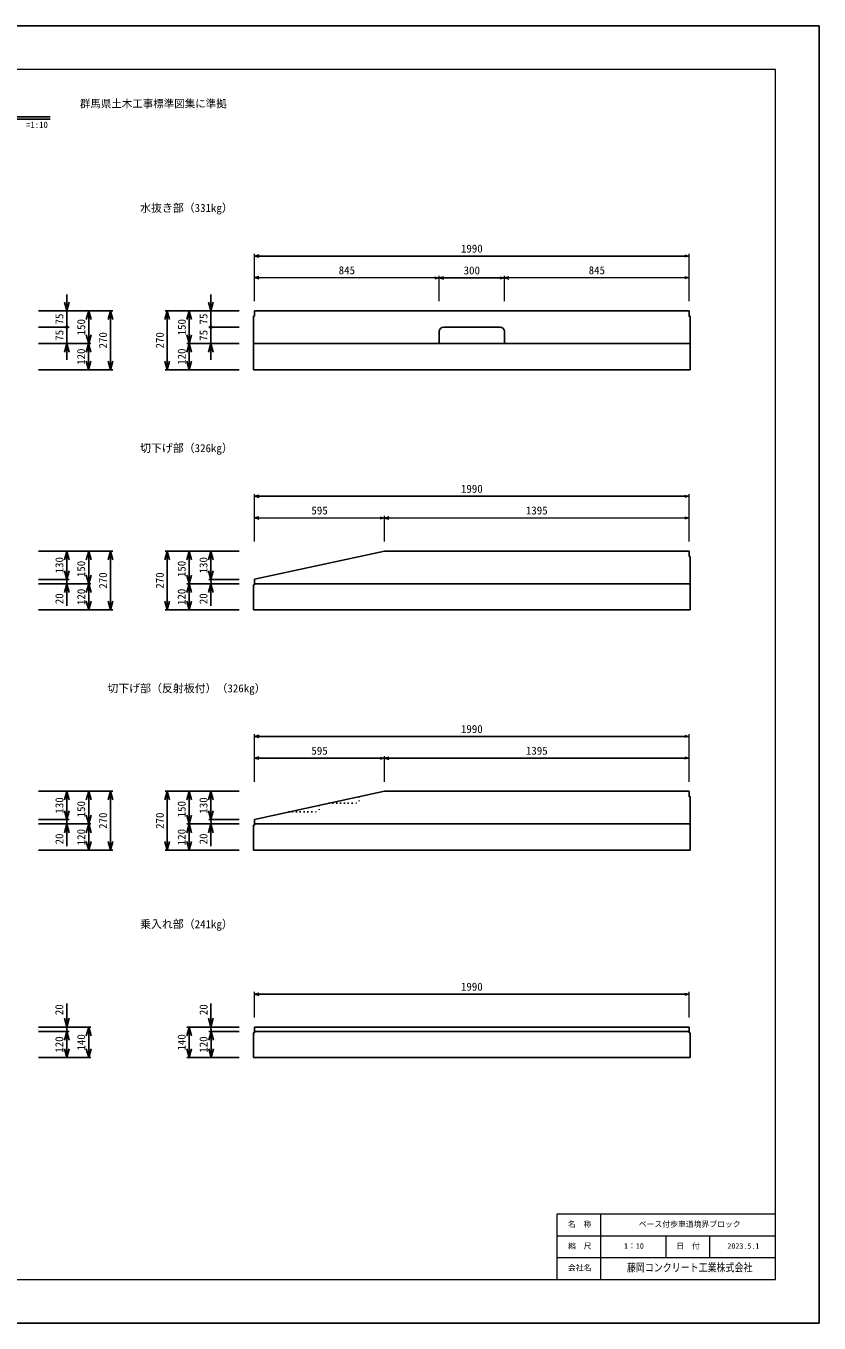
# Model space of a CAD drawing. Units: millimetres, scale not verified. Extents: x -4200 to 4200, y -2970 to 2970.
# Drawn here: x 567 to 4200, y -2970 to 2970 of the extents above; entities that cross this region are included whole.
import ezdxf
from ezdxf.enums import TextEntityAlignment as Align

# ---------------------------------------------------------------- set-up
doc = ezdxf.new("R2010")
doc.units = ezdxf.units.MM
doc.header["$LTSCALE"] = 10
doc.linetypes.add('DOTTED', pattern=[1.75, 0.25, -1.5])
for name, color, linetype, lineweight in [('0-0_DIM', 7, 'Continuous', 25), ('0-1_Defpoints', 5, 'Continuous', 25), ('0-5_OUTLINE', 3, 'Continuous', 25), ('0-6_OUTLINE2', 4, 'DOTTED', 25), ('0-7_TXT', 7, 'Continuous', 25), ('0-8_WAKU', 3, 'Continuous', 13), ('0-9_WAKU-LINE', 7, 'Continuous', 13)]:
    doc.layers.add(name, color=color, linetype=linetype, lineweight=lineweight)
doc.layers.add('0-A_WAKU-TXT', color=7, linetype='Continuous')
doc.styles.add('ＭＳ ゴシック', font='')
doc.styles.get('ＭＳ ゴシック').set_extended_font_data('MS Gothic')

msp = doc.modelspace()

# ---------------------------------------------------------------- linework, layer by layer
at = {"layer": '0-0_DIM', "lineweight": 13}
for p, q in [((1614.71, 1708.96), (1614.71, 1926.1)), ((3604.71, 1708.96), (3604.71, 1926.1)), ((2459.71, 1708.96), (2459.71, 1826.1)), ((2759.71, 1708.96), (2759.71, 1826.1)), ((1614.71, 608.96), (1614.71, 826.1)), ((3604.71, 608.96), (3604.71, 826.1)), ((2209.71, 608.96), (2209.71, 726.1)), ((1614.71, -491.04), (1614.71, -273.9)), ((3604.71, -491.04), (3604.71, -273.9)), ((2209.71, -491.04), (2209.71, -373.9)), ((1614.71, -1571.04), (1614.71, -1453.9)), ((3604.71, -1571.04), (3604.71, -1453.9))]:
    msp.add_line(p, q, dxfattribs=at)
at = {"layer": '0-0_DIM'}
for p, q in [((1614.71, 1916.1), (3604.71, 1916.1)), ((1614.71, 1817.39), (2459.71, 1816.1)), ((2459.71, 1816.1), (2759.71, 1816.1)), ((3604.71, 1817.39), (2759.71, 1816.1)), ((754.71, 1665.46), (754.71, 1740.46)), ((1414.71, 1665.46), (1414.71, 1740.46)), ((624.71, 1665.46), (964.71, 1665.46)), ((754.71, 1665.46), (754.71, 1590.46)), ((854.71, 1665.46), (854.71, 1515.46)), ((954.71, 1665.46), (954.71, 1395.46)), ((1544.71, 1665.46), (1204.71, 1665.46)), ((1214.71, 1665.46), (1214.71, 1395.46)), ((1314.71, 1665.46), (1314.71, 1515.46)), ((1414.71, 1665.46), (1414.71, 1590.46)), ((624.71, 1590.46), (764.71, 1590.46)), ((754.71, 1515.46), (754.71, 1590.46)), ((1544.71, 1590.46), (1404.71, 1590.46)), ((1414.71, 1515.46), (1414.71, 1590.46)), ((624.71, 1515.46), (864.71, 1515.46)), ((754.71, 1515.46), (754.71, 1440.46)), ((854.33, 1515.46), (854.33, 1395.46)), ((1544.71, 1515.46), (1304.71, 1515.46)), ((1315.09, 1515.46), (1315.09, 1395.46)), ((1414.71, 1515.46), (1414.71, 1440.46)), ((624.71, 1395.46), (964.71, 1395.46)), ((1544.71, 1395.46), (1204.71, 1395.46)), ((1614.71, 816.1), (3604.71, 816.1)), ((1614.71, 717.39), (2209.71, 716.1)), ((3604.71, 717.39), (2209.71, 716.1)), ((624.71, 565.46), (964.71, 565.46)), ((754.71, 565.46), (754.71, 435.46)), ((854.71, 415.46), (854.71, 565.46)), ((954.71, 565.46), (954.71, 295.46)), ((1544.71, 565.46), (1204.71, 565.46)), ((1214.71, 565.46), (1214.71, 295.46)), ((1314.71, 415.46), (1314.71, 565.46)), ((1414.71, 565.46), (1414.71, 435.46)), ((624.71, 435.46), (764.71, 435.46)), ((754.33, 415.46), (754.71, 435.46)), ((1544.71, 435.46), (1404.71, 435.46)), ((1415.09, 415.46), (1414.71, 435.46)), ((624.71, 415.46), (865.09, 415.46)), ((754.71, 314.51), (754.71, 415.46)), ((854.71, 415.46), (854.71, 295.46)), ((1544.71, 415.46), (1304.33, 415.46)), ((1314.71, 415.46), (1314.71, 295.46)), ((1414.71, 314.51), (1414.71, 415.46)), ((624.71, 295.46), (964.71, 295.46)), ((1544.71, 295.46), (1204.71, 295.46)), ((1614.71, -283.9), (3604.71, -283.9)), ((1614.71, -382.61), (2209.71, -383.9)), ((3604.71, -382.61), (2209.71, -383.9)), ((624.71, -534.54), (964.71, -534.54)), ((754.71, -534.54), (754.71, -664.54)), ((854.71, -684.54), (854.71, -534.54)), ((954.71, -534.54), (954.71, -804.54)), ((1544.71, -534.54), (1204.71, -534.54)), ((1214.71, -534.54), (1214.71, -804.54)), ((1314.71, -684.54), (1314.71, -534.54)), ((1414.71, -534.54), (1414.71, -664.54)), ((624.71, -664.54), (764.71, -664.54)), ((624.71, -684.54), (865.09, -684.54)), ((754.33, -684.54), (754.71, -664.54)), ((754.71, -785.49), (754.71, -684.54)), ((854.71, -684.54), (854.71, -804.54)), ((1544.71, -684.54), (1304.33, -684.54)), ((1314.71, -684.54), (1314.71, -804.54)), ((1544.71, -664.54), (1404.71, -664.54)), ((1415.09, -684.54), (1414.71, -664.54)), ((1414.71, -785.49), (1414.71, -684.54)), ((624.71, -804.54), (964.71, -804.54)), ((1544.71, -804.54), (1204.71, -804.54)), ((1614.71, -1463.9), (3604.71, -1463.9)), ((754.71, -1506.04), (754.71, -1614.54)), ((1414.71, -1506.04), (1414.71, -1614.54)), ((624.71, -1614.54), (864.71, -1614.54)), ((624.71, -1634.54), (764.71, -1634.54)), ((754.33, -1634.54), (754.71, -1614.54)), ((754.33, -1634.54), (754.33, -1754.54)), ((854.71, -1614.54), (854.71, -1754.54)), ((1544.71, -1614.54), (1304.71, -1614.54)), ((1314.71, -1614.54), (1314.71, -1754.54)), ((1544.71, -1634.54), (1404.71, -1634.54)), ((1415.09, -1634.54), (1414.71, -1614.54)), ((1415.09, -1634.54), (1415.09, -1754.54)), ((624.71, -1754.54), (864.71, -1754.54)), ((1544.71, -1754.54), (1304.71, -1754.54))]:
    msp.add_line(p, q, dxfattribs=at)
at = {"layer": '0-0_DIM', "lineweight": 13}
for points in [[(1634.71, 1921.46), (1614.71, 1916.1), (1634.71, 1910.74)], [(3584.71, 1921.46), (3604.71, 1916.1), (3584.71, 1910.74)], [(1634.71, 1822.75), (1614.71, 1817.39), (1634.71, 1812.03)], [(2439.71, 1821.46), (2459.71, 1816.1), (2439.71, 1810.74)], [(2479.71, 1821.46), (2459.71, 1816.1), (2479.71, 1810.74)], [(2739.71, 1821.46), (2759.71, 1816.1), (2739.71, 1810.74)], [(2779.71, 1821.46), (2759.71, 1816.1), (2779.71, 1810.74)], [(3584.71, 1822.75), (3604.71, 1817.39), (3584.71, 1812.03)], [(1634.71, 821.46), (1614.71, 816.1), (1634.71, 810.74)], [(3584.71, 821.46), (3604.71, 816.1), (3584.71, 810.74)], [(1634.71, 722.75), (1614.71, 717.39), (1634.71, 712.03)], [(2189.71, 721.46), (2209.71, 716.1), (2189.71, 710.74)], [(2229.71, 721.46), (2209.71, 716.1), (2229.71, 710.74)], [(3584.71, 722.75), (3604.71, 717.39), (3584.71, 712.03)], [(1634.71, -278.54), (1614.71, -283.9), (1634.71, -289.26)], [(3584.71, -278.54), (3604.71, -283.9), (3584.71, -289.26)], [(1634.71, -377.25), (1614.71, -382.61), (1634.71, -387.97)], [(2189.71, -378.54), (2209.71, -383.9), (2189.71, -389.26)], [(2229.71, -378.54), (2209.71, -383.9), (2229.71, -389.26)], [(3584.71, -377.25), (3604.71, -382.61), (3584.71, -387.97)], [(1634.71, -1458.54), (1614.71, -1463.9), (1634.71, -1469.26)], [(3584.71, -1458.54), (3604.71, -1463.9), (3584.71, -1469.26)]]:
    msp.add_lwpolyline(points, dxfattribs=at)
at = {"layer": '0-0_DIM'}
for points in [[(765.43, 1705.46), (754.71, 1665.46), (743.99, 1705.46)], [(865.43, 1625.46), (854.71, 1665.46), (843.99, 1625.46)], [(965.43, 1625.46), (954.71, 1665.46), (943.99, 1625.46)], [(1203.99, 1625.46), (1214.71, 1665.46), (1225.43, 1625.46)], [(1303.99, 1625.46), (1314.71, 1665.46), (1325.43, 1625.46)], [(1403.99, 1705.46), (1414.71, 1665.46), (1425.43, 1705.46)], [(843.99, 1555.46), (854.71, 1515.46), (865.43, 1555.46)], [(1325.43, 1555.46), (1314.71, 1515.46), (1303.99, 1555.46)], [(765.43, 1475.46), (754.71, 1515.46), (743.99, 1475.46)], [(865.05, 1475.46), (854.33, 1515.46), (843.61, 1475.46)], [(1304.37, 1475.46), (1315.09, 1515.46), (1325.81, 1475.46)], [(1403.99, 1475.46), (1414.71, 1515.46), (1425.43, 1475.46)], [(843.61, 1435.46), (854.33, 1395.46), (865.05, 1435.46)], [(943.99, 1435.46), (954.71, 1395.46), (965.43, 1435.46)], [(1225.43, 1435.46), (1214.71, 1395.46), (1203.99, 1435.46)], [(1325.81, 1435.46), (1315.09, 1395.46), (1304.37, 1435.46)], [(765.43, 525.46), (754.71, 565.46), (743.99, 525.46)], [(865.43, 525.46), (854.71, 565.46), (843.99, 525.46)], [(965.43, 525.46), (954.71, 565.46), (943.99, 525.46)], [(1203.99, 525.46), (1214.71, 565.46), (1225.43, 525.46)], [(1303.99, 525.46), (1314.71, 565.46), (1325.43, 525.46)], [(1403.99, 525.46), (1414.71, 565.46), (1425.43, 525.46)], [(743.99, 475.46), (754.71, 435.46), (765.43, 475.46)], [(1425.43, 475.46), (1414.71, 435.46), (1403.99, 475.46)], [(865.43, 455.46), (854.71, 415.46), (843.99, 455.46)], [(1303.99, 455.46), (1314.71, 415.46), (1325.43, 455.46)], [(743.99, 375.46), (754.71, 415.46), (765.43, 375.46)], [(865.43, 375.46), (854.71, 415.46), (843.99, 375.46)], [(1303.99, 375.46), (1314.71, 415.46), (1325.43, 375.46)], [(1425.43, 375.46), (1414.71, 415.46), (1403.99, 375.46)], [(843.99, 335.46), (854.71, 295.46), (865.43, 335.46)], [(943.99, 335.46), (954.71, 295.46), (965.43, 335.46)], [(1225.43, 335.46), (1214.71, 295.46), (1203.99, 335.46)], [(1325.43, 335.46), (1314.71, 295.46), (1303.99, 335.46)], [(765.43, -574.54), (754.71, -534.54), (743.99, -574.54)], [(865.43, -574.54), (854.71, -534.54), (843.99, -574.54)], [(965.43, -574.54), (954.71, -534.54), (943.99, -574.54)], [(1203.99, -574.54), (1214.71, -534.54), (1225.43, -574.54)], [(1303.99, -574.54), (1314.71, -534.54), (1325.43, -574.54)], [(1403.99, -574.54), (1414.71, -534.54), (1425.43, -574.54)], [(743.99, -624.54), (754.71, -664.54), (765.43, -624.54)], [(865.43, -644.54), (854.71, -684.54), (843.99, -644.54)], [(1303.99, -644.54), (1314.71, -684.54), (1325.43, -644.54)], [(1425.43, -624.54), (1414.71, -664.54), (1403.99, -624.54)], [(743.99, -724.54), (754.71, -684.54), (765.43, -724.54)], [(865.43, -724.54), (854.71, -684.54), (843.99, -724.54)], [(1303.99, -724.54), (1314.71, -684.54), (1325.43, -724.54)], [(1425.43, -724.54), (1414.71, -684.54), (1403.99, -724.54)], [(843.99, -764.54), (854.71, -804.54), (865.43, -764.54)], [(943.99, -764.54), (954.71, -804.54), (965.43, -764.54)], [(1225.43, -764.54), (1214.71, -804.54), (1203.99, -764.54)], [(1325.43, -764.54), (1314.71, -804.54), (1303.99, -764.54)], [(743.99, -1574.54), (754.71, -1614.54), (765.43, -1574.54)], [(1425.43, -1574.54), (1414.71, -1614.54), (1403.99, -1574.54)], [(765.05, -1674.54), (754.33, -1634.54), (743.61, -1674.54)], [(865.43, -1654.54), (854.71, -1614.54), (843.99, -1654.54)], [(1303.99, -1654.54), (1314.71, -1614.54), (1325.43, -1654.54)], [(1404.37, -1674.54), (1415.09, -1634.54), (1425.81, -1674.54)], [(743.61, -1714.54), (754.33, -1754.54), (765.05, -1714.54)], [(843.99, -1714.54), (854.71, -1754.54), (865.43, -1714.54)], [(1325.43, -1714.54), (1314.71, -1754.54), (1303.99, -1714.54)], [(1425.81, -1714.54), (1415.09, -1754.54), (1404.37, -1714.54)]]:
    msp.add_lwpolyline(points, dxfattribs=at)
for centre in [(754.71, 1590.46), (1414.71, 1590.46)]:
    msp.add_circle(centre, 5, dxfattribs=at)
at = {"layer": '0-1_Defpoints'}
msp.add_lwpolyline([(-4200, -2970), (4200, -2970), (4200, 2970), (-4200, 2970)], close=True, dxfattribs=at)
at = {"layer": '0-5_OUTLINE'}
for p, q in [((1614.71, 1665.46), (1614.71, 1640.46)), ((1614.71, 1665.46), (3604.71, 1665.46)), ((1609.71, 1395.46), (1609.71, 1640.46)), ((1609.71, 1640.46), (1614.71, 1640.46)), ((3609.71, 1395.46), (3609.71, 1640.46)), ((2459.71, 1570.46), (2459.71, 1515.46)), ((2479.71, 1590.46), (2739.71, 1590.46)), ((2759.71, 1570.46), (2759.71, 1515.46)), ((1609.71, 1515.46), (3609.71, 1515.46)), ((3609.71, 1395.46), (1609.71, 1395.46)), ((1614.71, 436.54), (2209.71, 565.46)), ((3609.71, 540.46), (3604.71, 540.46)), ((3609.71, 295.46), (3609.71, 540.46)), ((1614.71, 436.54), (1614.71, 410.46)), ((1614.71, 415.46), (3609.71, 415.46)), ((3609.71, 295.46), (1609.71, 295.46)), ((1614.71, -663.46), (2209.71, -534.54)), ((1614.71, -663.46), (1614.71, -689.54)), ((1614.71, -684.54), (3609.71, -684.54)), ((3609.71, -804.54), (1609.71, -804.54)), ((1614.71, -1614.54), (1614.71, -1640.21)), ((1614.71, -1614.54), (3604.71, -1614.54)), ((1614.71, -1634.54), (3604.71, -1634.54)), ((3604.71, -1614.54), (3604.71, -1640.21)), ((3604.71, -1640.21), (3609.71, -1640.21)), ((3609.71, -1754.54), (3609.71, -1640.21)), ((3609.71, -1754.54), (1609.71, -1754.54))]:
    msp.add_line(p, q, dxfattribs=at)
for points in [[(3604.71, 1665.46), (3604.71, 1640.46), (3609.71, 1640.46)], [(2209.71, 565.46), (3604.71, 565.46), (3604.71, 540.46)], [(1609.71, 295.46), (1609.71, 410.46), (1614.71, 410.46)], [(2209.71, -534.54), (3604.71, -534.54), (3604.71, -559.54)], [(3609.71, -804.54), (3609.71, -559.54), (3604.71, -559.54)], [(1609.71, -804.54), (1609.71, -689.54), (1614.71, -689.54)], [(1609.71, -1754.54), (1609.71, -1640.21), (1614.71, -1640.21)]]:
    msp.add_lwpolyline(points, dxfattribs=at)
for centre, start, end in [((2479.71, 1570.46), 90, 180), ((2739.71, 1570.46), 0, 90)]:
    msp.add_arc(centre, 20, start, end, dxfattribs=at)
at = {"layer": '0-6_OUTLINE2'}
for p, q in [((1955.86, -589.54), (2094.33, -589.54)), ((2094.33, -559.54), (2094.33, -589.54)), ((1771.25, -629.54), (1909.71, -629.54)), ((1909.71, -599.54), (1909.71, -629.54))]:
    msp.add_line(p, q, dxfattribs=at)
at = {"layer": '0-7_TXT'}
for p, q in [((-678.71, 2553.33), (678.71, 2553.33)), ((-678.71, 2543.73), (678.71, 2543.73))]:
    msp.add_line(p, q, dxfattribs=at)
at = {"layer": '0-8_WAKU'}
for p, q in [((3000, -2470), (4000, -2470)), ((3000, -2770), (3000, -2470))]:
    msp.add_line(p, q, dxfattribs=at)
msp.add_lwpolyline([(-4000, -2770), (4000, -2770), (4000, 2770), (-4000, 2770)], close=True, dxfattribs=at)
at = {"layer": '0-9_WAKU-LINE'}
for p, q in [((3200, -2770), (3200, -2470)), ((3000, -2570), (4000, -2570)), ((3500, -2670), (3500, -2570)), ((3700, -2670), (3700, -2570)), ((3000, -2670), (4000, -2670))]:
    msp.add_line(p, q, dxfattribs=at)

# ---------------------------------------------------------------- texts
at = {"layer": '0-0_DIM', "style": 'ＭＳ ゴシック'}
for s, p in [('1990', (2559.71, 1921.1)), ('845', (1999.71, 1821.74)), ('300', (2572.21, 1821.1)), ('845', (3144.71, 1821.74)), ('1990', (2559.71, 821.1)), ('595', (1874.71, 721.74)), ('1395', (2857.21, 721.74)), ('1990', (2559.71, -278.9)), ('595', (1874.71, -378.26)), ('1395', (2857.21, -378.26)), ('1990', (2559.71, -1458.9))]:
    msp.add_text(s, height=36.66, dxfattribs=at).set_placement(p, align=Align.BOTTOM_LEFT)
for s, p in [('75', (749.71, 1602.96)), ('150', (849.71, 1552.96)), ('150', (1310.47, 1552.96)), ('75', (1409.71, 1602.96)), ('75', (749.71, 1527.96)), ('270', (949.71, 1492.96)), ('270', (1209.71, 1492.96)), ('75', (1409.71, 1527.96)), ('120', (849.33, 1417.96)), ('120', (1310.09, 1417.96)), ('130', (749.71, 462.96)), ('130', (1409.71, 462.96)), ('150', (849.71, 445.72)), ('150', (1309.71, 445.72)), ('270', (949.71, 392.96)), ('270', (1209.71, 392.96)), ('20', (749.71, 321.96)), ('120', (849.71, 317.96)), ('120', (1309.71, 317.96)), ('20', (1409.71, 321.96)), ('130', (749.71, -637.04)), ('150', (849.71, -654.28)), ('150', (1309.71, -654.28)), ('130', (1409.71, -637.04)), ('270', (949.71, -707.04)), ('270', (1209.71, -707.04)), ('120', (849.71, -782.04)), ('120', (1309.71, -782.04)), ('20', (749.71, -778.04)), ('20', (1409.71, -778.04)), ('20', (749.33, -1559.96)), ('20', (1410.09, -1559.96)), ('120', (749.33, -1732.04)), ('140', (849.71, -1722.04)), ('140', (1309.71, -1722.04)), ('120', (1410.09, -1732.04))]:
    msp.add_text(s, height=36.66, rotation=90, dxfattribs=at).set_placement(p, align=Align.BOTTOM_LEFT)
at = {"layer": '0-7_TXT', "style": 'ＭＳ ゴシック'}
for s, height, p in [('群馬県土木工事標準図集に準拠', 35.19, (814.63, 2586)), ('=', 29.33, (567.82, 2493.65)), ('1', 29.33, (587.82, 2493.65)), (':', 29.33, (607.82, 2493.65)), ('1', 29.33, (627.82, 2493.65)), ('0', 29.33, (647.82, 2493.65)), ('水抜き部（331kg）', 36.66, (1090.18, 2107.31)), ('切下げ部（326kg）', 36.66, (1090.18, 1007.31)), ('切下げ部（反射板付）（326kg）', 36.66, (940.18, -92.69)), ('乗入れ部（241kg）', 36.66, (1090.18, -1172.69))]:
    msp.add_text(s, height=height, dxfattribs=at).set_placement(p, align=Align.BOTTOM_LEFT)
at = {"layer": '0-A_WAKU-TXT', "style": 'ＭＳ ゴシック'}
for s, p in [('名\u3000称', (3049.95, -2537.5)), ('ベース付歩車道境界ブロック', (3374, -2537.5)), ('縮\u3000尺', (3049.95, -2637.5)), ('1：10', (3306.75, -2637.5)), ('日\u3000付', (3545.95, -2637.5)), ('2023.5.1', (3780, -2637.5)), ('会社名', (3049.95, -2737.5))]:
    msp.add_text(s, height=25.66, dxfattribs=at).set_placement(p, align=Align.BOTTOM_LEFT)
at = {"layer": '0-A_WAKU-TXT', "style": 'ＭＳ ゴシック', "width": 0.8}
msp.add_text('藤岡コンクリート工業株式会社', height=36.66, dxfattribs=at).set_placement((3320, -2745), align=Align.BOTTOM_LEFT)

doc.saveas('drawing.dxf')
